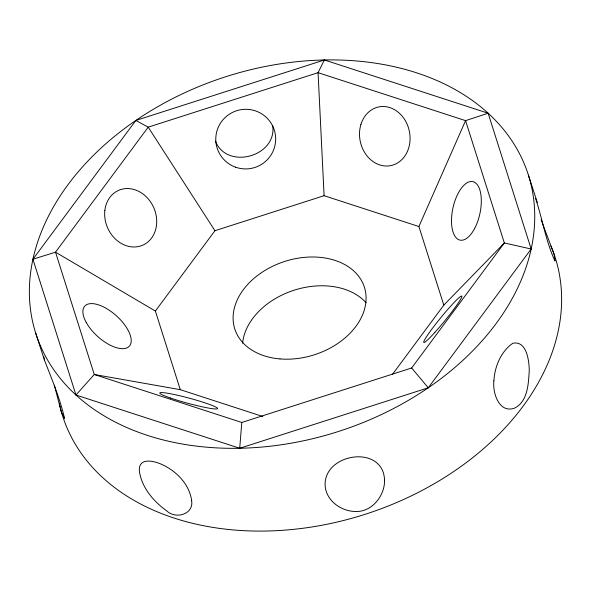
<?xml version="1.0" encoding="UTF-8"?>
<svg xmlns="http://www.w3.org/2000/svg" width="591" height="591" viewBox="0 0 591 591"><rect width="100%" height="100%" fill="white"/><g stroke="black" fill="none" stroke-linecap="round" stroke-linejoin="round"><path stroke-width="0.89" d="M239.724 448.266L241.793 422.469L411.646 367.986L504.345 242.96L465.575 120.638L318.061 72.671L148.208 127.154L55.51 252.172L32.941 259.235L75.973 395.017L239.724 448.266L428.268 387.785L531.161 249.01L488.136 113.221L324.385 59.972L135.841 120.453L32.941 259.235M392.439 374.421L443.811 305.133L418.901 226.523L465.575 120.638L488.136 113.221M324.385 59.972L318.061 72.671L324.104 195.695L418.901 226.523M262.796 416.5L180.285 389.668L155.374 311.051L214.939 230.712L324.104 195.695M75.973 395.017L94.272 374.495L180.285 389.668M443.811 305.133L504.345 242.96L531.161 249.01M241.793 422.469L94.272 374.495L55.51 252.172L155.374 311.051M135.841 120.453L148.208 127.154L214.939 230.712M411.646 367.986L428.268 387.785M535.631 198.613C542.501 219.165 545.825 241.305 554.971 261.052L554.122 254.263L542.339 223.051M35.704 333.139L44.606 360.532C51.971 379.496 59.979 398.556 64.552 418.362L61.427 412.304L54.365 385.221M215.353 141.005C226.878 170.467 277.386 156.489 272.673 125.395M541.142 219.653L542.043 222.201M528.406 175.099A258.71 186.099 -18 0 1 207.567 447.269A258.71 186.099 -18 0 1 110.192 139.986A258.71 186.099 -18 0 1 528.406 175.099L537.308 202.499M44.222 358.744L44.606 360.532M43.741 356.395L44.029 357.858M242.613 343.231A68.083 48.972 -18 0 1 293.624 290.366A68.083 48.972 -18 0 1 366.139 302.799M550.915 246.011A258.71 186.099 -18 0 1 368.747 513.121A258.71 186.099 -18 0 1 60.607 408.965M60.164 407.214A258.71 186.099 -18 0 1 59.351 403.683M493.906 380.796C492.421 392.601 498.915 413.478 514.347 408.226C527.985 401.673 528.443 383.433 529.27 370.276C529.048 360.444 526.67 340.482 512.825 343.245C500.932 351.497 494.682 366.568 493.906 380.796M191.661 500.776C193.818 514.584 175.394 519.4 166.788 510.927C153.756 501.604 142.069 488.077 139.454 471.832C137.614 456.311 155.101 460.965 163.389 465.169C177.285 471.973 189.645 484.945 191.661 500.776M384.549 480.269C384.889 495.539 372.071 511.909 356.1 511.474C341.14 511.71 325.442 500.326 325.094 484.568C324.799 452.854 383.426 444.277 384.549 480.269M279.994 358.922A68.083 48.972 -18 0 0 364.418 287.3A68.083 48.972 -18 0 0 254.366 278.058A68.083 48.972 -18 0 0 279.994 358.922M474.617 228.495A29.956 13.778 -77.6 0 0 473.096 181.681A29.956 13.778 -77.6 0 0 451.524 222.452A29.956 13.778 -77.6 0 0 474.617 228.495M360.894 124.531A29.956 25.066 78.2 0 0 389.572 165.82A29.956 25.066 78.2 0 0 403.904 118.429A29.956 25.066 78.2 0 0 360.894 124.531M235.587 167.187A29.956 29.794 -15.8 0 0 275.199 133.743A29.956 29.794 -15.8 0 0 226.39 116.405A29.956 29.794 -15.8 0 0 235.587 167.187M434.806 332.452A29.956 2.534 -50.7 0 0 461.763 296.091A29.956 2.534 -50.7 0 0 431.77 329.231A29.956 2.534 -50.7 0 0 434.806 332.452M86.256 322.509A29.956 13.94 41.9 0 0 128.107 347.227A29.956 13.94 41.9 0 0 106.786 308.701A29.956 13.94 41.9 0 0 86.256 322.509M170.629 398.075A29.956 2.652 15.1 0 0 217.274 408.839A29.956 2.652 15.1 0 0 178.113 395.379A29.956 2.652 15.1 0 0 170.629 398.075M104.836 210.655A29.956 25.184 66.1 0 0 140.961 245.878A29.956 25.184 66.1 0 0 146.25 196.773A29.956 25.184 66.1 0 0 104.836 210.655"/></g></svg>
